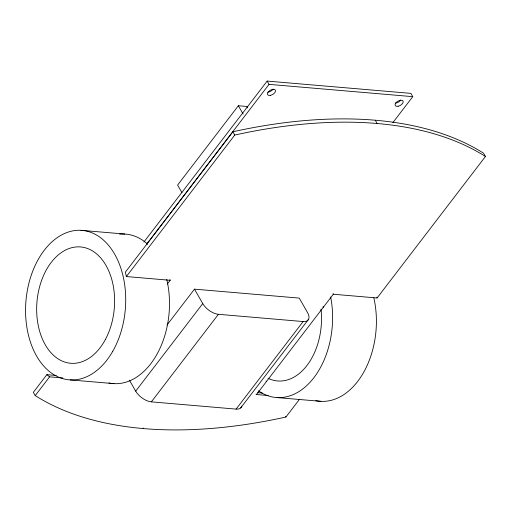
<?xml version="1.0" encoding="UTF-8"?>
<svg xmlns="http://www.w3.org/2000/svg" width="511" height="511" viewBox="0 0 511 511"><rect width="100%" height="100%" fill="white"/><g stroke="black" fill="none" stroke-linecap="round" stroke-linejoin="round"><path stroke-width="0.77" d="M247.503 107.84L246.711 106.454L238.356 105.739L177.611 185.059L181.961 192.66M143.974 241.933L267.157 81.083L410.889 93.372L412.767 96.656L392.882 122.621M146.823 243.951L269.035 84.366L412.767 96.656M56.242 375.47L46.859 374.665L33.343 392.32L35.221 395.603A449.067 241.946 -29.8 0 0 285.917 417.033L299.331 399.519M255.979 394.134L256.503 394.524L333.3 294.24L377.086 297.983L485.45 156.487L483.572 153.204A449.067 241.946 -29.8 0 0 232.875 131.768L125.367 272.152L126.389 276.553L170.182 280.296L170.003 279.46M35.221 395.603L49.593 376.837L62.885 377.974M126.389 276.553L234.753 135.051A449.067 241.946 -29.8 0 1 485.45 156.487M167.295 284.065L170.182 280.296M166.976 325.053L194.474 289.149L299.261 298.111L307.533 312.553A13.471 6.969 37.4 0 1 303.144 321.547L236.095 409.107L151.358 401.857A13.471 6.969 37.4 0 1 135.69 391.151L129.392 380.146M135.69 391.151L202.746 303.598L194.474 289.149M151.358 401.857L218.414 314.303L303.144 321.547M240.662 407.97L308.587 319.266M81.019 230.314L124.805 234.057M257.678 392.691L262.367 393.093M256.503 394.524L268.23 395.527M70.243 379.903L114.03 383.646M277.147 397.59L320.94 401.333M266.608 381.327L266.027 381.021M49.593 376.837L46.859 374.665M375.272 120.226L377.15 123.509M267.157 81.083L269.035 84.366M238.356 105.739L243.102 114.036M232.875 131.768L234.753 135.051M285.56 416.42L285.917 417.033M143.169 427.963L143.521 428.582M376.907 297.147L377.086 297.983M333.121 293.403L333.3 294.24M323.073 306.53L323.195 307.437M218.414 314.303A13.471 6.969 37.4 0 1 202.746 303.598M241.792 406.13A13.471 6.969 37.4 0 1 236.095 409.107M273.11 89.106A4.49 2.421 -29.8 0 1 267.879 92.146M400.796 100.015A4.49 2.421 -29.8 0 1 395.233 103.075M119.638 234.179A74.996 49.854 -85.1 0 1 147.711 244.252M166.746 279.396A74.996 49.854 -85.1 0 1 156.928 354.334A74.996 49.854 -85.1 0 1 108.92 382.963M330.662 297.012A74.996 49.854 -85.1 0 1 313.824 377.77A74.996 49.854 -85.1 0 1 258.445 390.8M373.828 297.836A74.996 49.854 -85.1 0 1 363.653 372.347A74.996 49.854 -85.1 0 1 315.824 400.65M320.985 309.117A58.382 38.81 -85.1 0 1 306.97 365.486A58.382 38.81 -85.1 0 1 268 378.261M270.46 95.327A4.49 2.421 -29.8 0 0 275.372 90.185A4.49 2.421 -29.8 0 0 268.518 91.61A4.49 2.421 -29.8 0 0 270.46 95.327M398.152 106.243A4.49 2.421 -29.8 0 0 403.058 101.101A4.49 2.421 -29.8 0 0 396.204 102.526A4.49 2.421 -29.8 0 0 398.152 106.243M105.381 339.508A58.382 38.81 -85.1 0 0 82.578 247.19A58.382 38.81 -85.1 0 0 38.938 328.63A58.382 38.81 -85.1 0 0 105.381 339.508M112.79 351.217A74.996 49.854 -85.1 0 0 86.129 230.998A74.996 49.854 -85.1 0 0 27.971 333.115A74.996 49.854 -85.1 0 0 112.79 351.217"/></g></svg>
